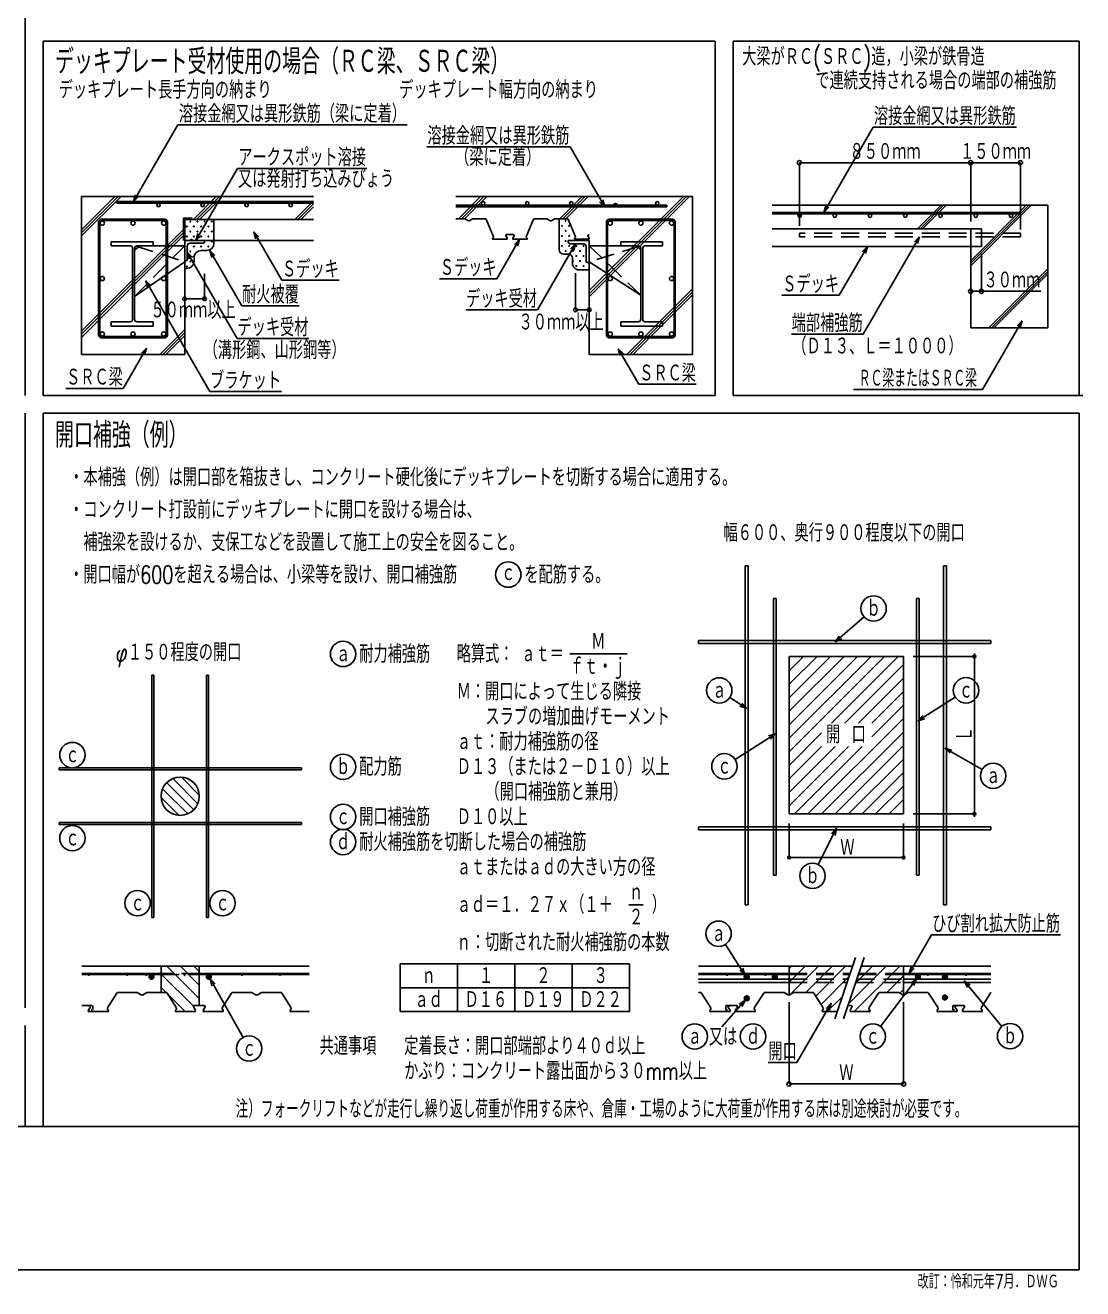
# Model space of a CAD drawing. Extents: x 4 to 588, y 3 to 416.
# Drawn here: x 440.5 to 588, y 3.2 to 179.6 of the extents above; entities that cross this region are included whole.
import ezdxf
from ezdxf.enums import TextEntityAlignment as Align

# ---------------------------------------------------------------- set-up
doc = ezdxf.new("R2010")
doc.units = 0
doc.header["$LTSCALE"] = 0.5
doc.header["$MEASUREMENT"] = 0
doc.linetypes.add('DASHED', pattern=[7.5, 5, -2.5])
doc.layers.add('M2-2-0', color=7, linetype='Continuous')
doc.styles.get("Standard").update_dxf_attribs({"font": 'txt', "width": 0.8, "height": 50, "bigfont": 'EXTFONT'})

msp = doc.modelspace()

# ---------------------------------------------------------------- linework, layer by layer
at = {"layer": 'M2-2-0', "color": 7, "linetype": 'Continuous'}
for p, q in [((440.52, 127.89), (440.52, 387.58)), ((443.02, 177.32), (536.77, 177.32)), ((443.02, 177.32), (443.02, 127.89)), ((536.77, 177.32), (536.77, 127.89)), ((539.27, 177.32), (539.27, 127.89)), ((587.51, 177.32), (539.27, 177.32)), ((587.51, 177.32), (587.51, 127.89)), ((461.78, 165.64), (455.6, 154.94)), ((461.78, 165.64), (493.78, 165.64)), ((558.79, 165.32), (551.93, 153.43)), ((558.79, 165.32), (578.79, 165.32)), ((516.51, 162.58), (496.51, 162.58)), ((516.51, 162.58), (521.34, 154.22)), ((470.14, 159.57), (464.33, 149.51)), ((470.14, 159.57), (488.14, 159.57)), ((548.5, 151.54), (548.5, 160.37)), ((572.41, 160.37), (548.5, 160.37)), ((572.41, 152.14), (572.41, 160.37)), ((572.41, 160.37), (579.33, 160.37)), ((572.41, 152.14), (572.41, 160.37)), ((579.33, 151.04), (579.33, 160.37)), ((448.35, 155.65), (480.73, 155.65)), ((448.35, 133.61), (448.35, 155.65)), ((453.87, 155.65), (448.35, 150.14)), ((453.45, 155.65), (448.35, 150.56)), ((453.02, 155.65), (448.35, 150.98)), ((455.86, 155.9), (455.6, 154.94)), ((455.6, 154.94), (456.31, 155.64)), ((463.97, 152.46), (467.16, 155.65)), ((464.39, 152.46), (467.59, 155.65)), ((464.82, 152.46), (468.01, 155.65)), ((533.58, 155.65), (500.56, 155.65)), ((504.04, 155.65), (500.93, 152.54)), ((504.47, 155.65), (501.35, 152.54)), ((504.89, 155.65), (501.78, 152.54)), ((515.07, 152.54), (518.19, 155.65)), ((515.5, 152.54), (518.61, 155.65)), ((515.92, 152.54), (519.03, 155.65)), ((519.18, 142.51), (532.33, 155.65)), ((532.75, 155.65), (519.18, 142.08)), ((533.18, 155.65), (519.18, 141.66)), ((533.58, 155.65), (533.58, 133.61)), ((453.27, 154.94), (453.27, 154.7)), ((453.27, 154.94), (480.73, 154.94)), ((453.27, 154.7), (480.73, 154.7)), ((478.11, 152.46), (480.73, 155.07)), ((478.54, 152.46), (480.73, 154.65)), ((478.96, 152.46), (480.73, 154.22)), ((530.02, 154.46), (500.56, 154.46)), ((530.02, 154.22), (500.56, 154.22)), ((520.63, 154.93), (521.34, 154.22)), ((521.34, 154.22), (521.08, 155.19)), ((530.02, 154.46), (530.02, 154.22)), ((583.15, 154.42), (544.69, 154.42)), ((552.18, 154.4), (551.93, 153.43)), ((551.93, 153.43), (552.63, 154.14)), ((568.26, 154.42), (564.98, 151.14)), ((568.62, 154.42), (565.33, 151.14)), ((568.98, 154.42), (565.69, 151.14)), ((572.41, 145.98), (580.85, 154.42)), ((580.5, 154.42), (572.41, 146.34)), ((580.14, 154.42), (572.41, 146.69)), ((583.15, 137.33), (583.15, 154.42)), ((450.75, 136.3), (450.75, 152.1)), ((450.9, 136.46), (450.9, 151.94)), ((459.98, 152.47), (451.11, 152.47)), ((459.83, 152.31), (451.27, 152.31)), ((460.19, 136.46), (460.19, 151.94)), ((460.35, 136.3), (460.35, 152.1)), ((462.6, 152.61), (463.78, 152.61)), ((462.6, 149.5), (462.6, 152.61)), ((462.75, 152.46), (462.75, 149.51)), ((462.75, 152.46), (480.73, 152.46)), ((466.84, 149.11), (466.84, 152.46)), ((500.56, 152.54), (501.81, 152.54)), ((501.85, 152.53), (502.36, 152.25)), ((502.45, 152.25), (502.96, 152.53)), ((503, 152.54), (504.72, 152.54)), ((504.81, 152.48), (505.83, 150.02)), ((511.43, 152.48), (510.41, 150.02)), ((511.51, 152.54), (513.24, 152.54)), ((513.28, 152.53), (513.79, 152.25)), ((513.87, 152.25), (514.38, 152.53)), ((514.42, 152.54), (516.15, 152.54)), ((515.01, 152.54), (515.01, 148.24)), ((516.23, 152.48), (517.25, 150.02)), ((521.59, 136.3), (521.59, 152.1)), ((521.74, 136.46), (521.74, 151.94)), ((521.95, 152.47), (530.82, 152.47)), ((522.11, 152.31), (530.67, 152.31)), ((531.03, 136.46), (531.03, 151.94)), ((531.19, 136.3), (531.19, 152.1)), ((579.33, 153.43), (544.69, 153.43)), ((579.33, 153.23), (544.69, 153.23)), ((579.33, 153.43), (579.33, 153.23)), ((462.75, 151.24), (448.35, 136.84)), ((462.75, 150.82), (448.35, 136.42)), ((462.75, 150.39), (448.35, 135.99)), ((464.59, 150.47), (464.33, 149.51)), ((464.33, 149.51), (465.04, 150.21)), ((476.29, 143.96), (472.4, 150.7)), ((473.1, 150), (472.4, 150.7)), ((472.4, 150.7), (472.65, 149.74)), ((505.8, 149.91), (505.71, 149.84)), ((507.54, 150.2), (507.73, 149.81)), ((507.62, 150.33), (508.62, 150.33)), ((508.7, 150.2), (508.51, 149.81)), ((510.43, 149.91), (510.52, 149.84)), ((517.22, 149.91), (517.14, 149.84)), ((518.98, 150.15), (519.17, 149.82)), ((519.06, 150.28), (519.18, 150.28)), ((573.89, 151.14), (544.69, 151.14)), ((557.38, 136.43), (565.24, 150.04)), ((565.24, 150.04), (564.54, 149.34)), ((564.98, 149.08), (565.24, 150.04)), ((572.41, 151.14), (572.41, 137.33)), ((573.89, 148.66), (573.89, 151.14)), ((579.33, 150.54), (579.33, 150.04)), ((458.36, 149.31), (452.51, 149.31)), ((452.51, 149.31), (452.51, 148.77)), ((455.13, 148.77), (452.51, 148.77)), ((455.49, 148.4), (455.49, 138.53)), ((455.75, 148.16), (456.55, 148.77)), ((455.75, 148.4), (455.75, 138.53)), ((458.36, 148.77), (456.12, 148.77)), ((456.12, 148.77), (462.75, 148.77)), ((458.36, 149.31), (458.36, 148.77)), ((462.75, 149.51), (462.75, 133.61)), ((462.75, 149.51), (480.73, 149.51)), ((462.75, 149.51), (462.75, 146.65)), ((463.12, 148.74), (463.12, 146.85)), ((463.49, 149.55), (463.48, 149.53)), ((463.48, 149.53), (463.48, 149.51)), ((463.49, 149.51), (463.6, 149.62)), ((463.51, 149.57), (463.49, 149.55)), ((463.53, 149.59), (463.51, 149.57)), ((465.31, 149.14), (463.52, 149.14)), ((463.55, 149.6), (463.53, 149.59)), ((463.58, 149.62), (463.55, 149.6)), ((463.61, 149.63), (463.58, 149.62)), ((463.59, 149.51), (463.72, 149.63)), ((463.65, 149.63), (463.61, 149.63)), ((463.68, 149.63), (463.65, 149.63)), ((463.72, 149.63), (463.68, 149.63)), ((463.7, 149.51), (463.8, 149.61)), ((463.75, 149.63), (463.72, 149.63)), ((463.79, 149.62), (463.75, 149.63)), ((463.82, 149.6), (463.79, 149.62)), ((463.8, 149.51), (463.86, 149.57)), ((463.84, 149.59), (463.82, 149.6)), ((463.86, 149.57), (463.84, 149.59)), ((463.88, 149.55), (463.86, 149.57)), ((463.89, 149.53), (463.88, 149.55)), ((463.89, 149.51), (463.89, 149.53)), ((465.51, 149.34), (465.51, 149.51)), ((505.77, 149.68), (507.65, 149.68)), ((506.3, 144.18), (509.47, 149.68)), ((508.59, 149.68), (510.46, 149.68)), ((509.47, 149.68), (508.77, 148.97)), ((509.22, 148.71), (509.47, 149.68)), ((511.95, 139.82), (517.29, 149.06)), ((516.26, 149.5), (519.18, 149.5)), ((516.26, 149.5), (516.26, 149.26)), ((518.35, 149.06), (516.46, 149.06)), ((517.29, 149.06), (516.58, 148.35)), ((517.03, 148.1), (517.29, 149.06)), ((517.2, 149.68), (519.09, 149.68)), ((517.91, 149.52), (517.9, 149.5)), ((517.92, 149.54), (517.91, 149.52)), ((517.92, 149.5), (518.03, 149.61)), ((517.93, 149.56), (517.92, 149.54)), ((517.95, 149.58), (517.93, 149.56)), ((517.98, 149.59), (517.95, 149.58)), ((518.01, 149.61), (517.98, 149.59)), ((518.04, 149.62), (518.01, 149.61)), ((518.02, 149.5), (518.14, 149.62)), ((518.07, 149.62), (518.04, 149.62)), ((518.11, 149.62), (518.07, 149.62)), ((518.15, 149.62), (518.11, 149.62)), ((518.12, 149.5), (518.23, 149.6)), ((518.18, 149.62), (518.15, 149.62)), ((518.21, 149.61), (518.18, 149.62)), ((518.24, 149.59), (518.21, 149.61)), ((518.22, 149.5), (518.29, 149.56)), ((518.27, 149.58), (518.24, 149.59)), ((518.29, 149.56), (518.27, 149.58)), ((518.3, 149.54), (518.29, 149.56)), ((518.31, 149.52), (518.3, 149.54)), ((518.31, 149.5), (518.31, 149.52)), ((518.75, 146.62), (518.75, 148.66)), ((519.18, 149.5), (519.18, 133.61)), ((526.02, 148.77), (519.18, 148.77)), ((523.57, 149.31), (529.42, 149.31)), ((523.57, 149.31), (523.57, 148.77)), ((523.57, 148.77), (526.02, 148.77)), ((526.39, 148.16), (525.79, 148.77)), ((526.39, 148.4), (526.39, 138.53)), ((526.64, 148.4), (526.64, 138.53)), ((527.01, 148.77), (529.42, 148.77)), ((529.42, 149.31), (529.42, 148.77)), ((544.69, 148.66), (573.89, 148.66)), ((554.07, 141.87), (557.99, 148.66)), ((557.99, 148.66), (557.28, 147.95)), ((557.73, 147.69), (557.99, 148.66)), ((462.75, 146.55), (455.75, 141.69)), ((462.92, 146.65), (462.75, 146.65)), ((470.07, 135.84), (463.12, 147.87)), ((463.83, 147.16), (463.12, 147.87)), ((463.12, 147.87), (463.38, 146.91)), ((464.06, 146.6), (464.06, 147.11)), ((465.06, 148.11), (465.84, 148.11)), ((470.72, 140.41), (466.28, 148.11)), ((466.98, 147.4), (466.28, 148.11)), ((466.28, 148.11), (466.54, 147.14)), ((515.64, 147.59), (516.33, 147.59)), ((516.83, 147.09), (516.83, 146.46)), ((519.17, 146.42), (518.95, 146.42)), ((519.18, 146.55), (526.39, 141.86)), ((573.89, 147.66), (573.89, 142.43)), ((462.75, 145.6), (463.06, 145.6)), ((465.51, 144.88), (465.51, 141.38)), ((517.25, 144.93), (517.25, 139.83)), ((519.14, 145.43), (517.53, 145.43)), ((583.15, 145.55), (574.93, 137.33)), ((583.15, 145.19), (575.28, 137.33)), ((583.15, 144.84), (575.64, 137.33)), ((466.25, 128.41), (457.32, 143.88)), ((458.03, 143.18), (457.32, 143.88)), ((457.32, 143.88), (457.58, 142.92)), ((476.29, 143.96), (484.29, 143.96)), ((506.3, 144.18), (498.3, 144.18)), ((465.51, 141.38), (462.75, 141.38)), ((533.58, 142.76), (524.43, 133.61)), ((533.58, 142.34), (524.86, 133.61)), ((533.58, 141.91), (525.28, 133.61)), ((554.07, 141.87), (546.07, 141.87)), ((572.41, 142.43), (582.19, 142.43)), ((470.72, 140.41), (478.72, 140.41)), ((511.95, 139.82), (501.95, 139.82)), ((517.25, 139.83), (519.18, 139.83)), ((452.51, 138.16), (452.51, 137.57)), ((455.13, 138.16), (452.51, 138.16)), ((452.51, 137.57), (458.36, 137.57)), ((456.12, 138.16), (458.36, 138.16)), ((458.36, 138.16), (458.36, 137.57)), ((523.57, 138.16), (523.57, 137.57)), ((526.02, 138.16), (523.57, 138.16)), ((529.42, 137.57), (523.57, 137.57)), ((527.01, 138.16), (529.42, 138.16)), ((529.42, 138.16), (529.42, 137.57)), ((574.03, 128.72), (579.57, 138.31)), ((579.57, 138.31), (578.86, 137.6)), ((579.31, 137.34), (579.57, 138.31)), ((451.11, 135.94), (459.98, 135.94)), ((451.27, 136.09), (459.83, 136.09)), ((462.75, 137.1), (459.27, 133.61)), ((462.75, 136.67), (459.69, 133.61)), ((462.75, 136.25), (460.12, 133.61)), ((470.07, 135.84), (480.07, 135.84)), ((530.82, 135.94), (521.95, 135.94)), ((530.67, 136.09), (522.11, 136.09)), ((557.38, 136.43), (547.38, 136.43)), ((583.15, 137.33), (572.41, 137.33)), ((454.17, 128.87), (457.41, 134.5)), ((457.41, 134.5), (456.71, 133.79)), ((457.16, 133.53), (457.41, 134.5)), ((526.11, 129.44), (523.24, 134.4)), ((523.95, 133.7), (523.24, 134.4)), ((523.24, 134.4), (523.5, 133.44)), ((448.35, 133.61), (462.75, 133.61)), ((533.58, 133.61), (519.18, 133.61)), ((454.17, 128.87), (446.17, 128.87)), ((526.11, 129.44), (534.11, 129.44)), ((443.02, 127.89), (536.77, 127.89)), ((466.25, 128.41), (476.25, 128.41)), ((539.27, 127.89), (588.02, 127.89)), ((574.03, 128.72), (556.03, 128.72)), ((440.52, 125.39), (440.52, 42.42)), ((443.02, 125.39), (443.02, 25.82)), ((443.02, 125.39), (587.51, 125.39)), ((587.51, 125.39), (587.51, 5.82)), ((540.95, 104.12), (540.95, 56.79)), ((541.35, 104.12), (540.95, 104.12)), ((541.35, 104.12), (541.35, 56.79)), ((568.61, 56.79), (568.61, 104.12)), ((569.01, 104.12), (568.61, 104.12)), ((569.01, 56.79), (569.01, 104.12)), ((544.88, 99.52), (544.88, 60.94)), ((545.28, 99.52), (544.88, 99.52)), ((545.28, 99.52), (545.28, 60.94)), ((564.83, 99.52), (564.83, 60.94)), ((565.23, 99.52), (564.83, 99.52)), ((565.23, 99.52), (565.23, 60.94)), ((557.52, 96.98), (553.5, 93.47)), ((534.43, 93.66), (575.23, 93.66)), ((534.43, 93.26), (534.43, 93.66)), ((554.06, 94.3), (553.5, 93.47)), ((553.5, 93.47), (554.4, 93.91)), ((575.23, 93.66), (575.23, 93.26)), ((516.46, 91.8), (524.46, 91.8)), ((534.43, 93.26), (575.23, 93.26)), ((572.91, 91.46), (572.91, 91.86)), ((547.07, 91.46), (563.03, 91.46)), ((547.07, 91.46), (547.07, 69.46)), ((560.39, 91.46), (547.07, 78.13)), ((558.51, 91.46), (547.07, 80.02)), ((556.62, 91.46), (547.07, 81.9)), ((554.73, 91.46), (547.07, 83.79)), ((552.85, 91.46), (547.07, 85.67)), ((550.96, 91.46), (547.07, 87.56)), ((549.08, 91.46), (547.07, 89.44)), ((547.19, 91.46), (547.07, 91.33)), ((562.28, 91.46), (552.96, 82.14)), ((563.03, 90.32), (554.85, 82.14)), ((563.03, 91.46), (563.03, 69.46)), ((564.36, 91.46), (573.11, 91.46)), ((572.91, 69.46), (572.91, 91.46)), ((458.16, 88.84), (458.16, 55.03)), ((458.46, 88.84), (458.16, 88.84)), ((458.46, 88.84), (458.46, 55.03)), ((465.79, 55.03), (465.79, 88.84)), ((465.79, 88.84), (466.09, 88.84)), ((466.09, 55.03), (466.09, 88.84)), ((563.03, 88.44), (556.73, 82.14)), ((563.03, 86.55), (558.62, 82.14)), ((538.81, 85.74), (541.16, 84.19)), ((541.16, 84.19), (540.49, 84.94)), ((563.03, 84.67), (558.62, 80.25)), ((570.25, 85.77), (565.04, 82.45)), ((540.21, 84.51), (541.16, 84.19)), ((565.71, 83.19), (565.04, 82.45)), ((563.03, 82.78), (549.7, 69.46)), ((565.04, 82.45), (565.99, 82.75)), ((539.53, 77.07), (545.15, 80.66)), ((545.15, 80.66), (544.2, 80.35)), ((544.48, 79.92), (545.15, 80.66)), ((551.6, 80.78), (547.07, 76.25)), ((563.03, 80.89), (551.59, 69.46)), ((555.37, 78.9), (547.07, 70.59)), ((553.49, 78.9), (547.07, 72.47)), ((551.6, 78.9), (547.07, 74.36)), ((557.26, 78.9), (547.82, 69.46)), ((563.03, 79.01), (553.48, 69.46)), ((574, 75.67), (568.81, 78.63)), ((569.77, 78.38), (568.81, 78.63)), ((568.81, 78.63), (569.52, 77.93)), ((479.03, 75.9), (445.22, 75.9)), ((445.22, 75.6), (445.22, 75.9)), ((479.03, 75.6), (479.03, 75.9)), ((563.03, 77.12), (555.36, 69.46)), ((479.03, 75.6), (445.22, 75.6)), ((461.08, 74.39), (464.58, 70.9)), ((462.29, 74.6), (464.79, 72.1)), ((563.03, 75.24), (557.25, 69.46)), ((459.67, 72.98), (463.17, 69.48)), ((460.24, 73.82), (464.01, 70.05)), ((563.03, 73.35), (559.13, 69.46)), ((459.46, 71.77), (461.96, 69.27)), ((563.03, 71.47), (561.02, 69.46)), ((547.07, 69.46), (563.03, 69.46)), ((563.03, 69.58), (562.9, 69.46)), ((564.36, 69.46), (573.11, 69.46)), ((572.91, 69.46), (572.91, 69.06)), ((445.22, 68.27), (479.03, 68.27)), ((445.22, 67.97), (445.22, 68.27)), ((445.22, 67.97), (479.03, 67.97)), ((479.03, 67.97), (479.03, 68.27)), ((534.43, 67.66), (575.23, 67.66)), ((534.43, 67.26), (534.43, 67.66)), ((534.43, 67.26), (575.23, 67.26)), ((547.07, 68.12), (547.07, 63.19)), ((551.13, 62.4), (553.69, 67.46)), ((553.69, 67.46), (553.02, 66.71)), ((553.49, 66.48), (553.69, 67.46)), ((563.03, 68.12), (563.03, 63.19)), ((575.23, 67.66), (575.23, 67.26)), ((547.07, 63.39), (563.03, 63.39)), ((547.07, 63.39), (547.47, 63.39)), ((563.03, 63.39), (562.63, 63.39)), ((544.88, 60.94), (545.28, 60.94)), ((564.83, 60.94), (565.23, 60.94)), ((524.73, 56.8), (526.73, 56.8)), ((541.35, 56.79), (540.95, 56.79)), ((569.01, 56.79), (568.61, 56.79)), ((458.46, 55.03), (458.16, 55.03)), ((466.09, 55.03), (465.79, 55.03)), ((538.18, 51.26), (540.91, 46.96)), ((566.94, 52.59), (563.83, 47.2)), ((566.94, 52.59), (584.94, 52.59)), ((556.33, 49.45), (553.45, 40.87)), ((557.52, 49.45), (554.65, 40.87)), ((480.13, 48.2), (448.4, 48.2)), ((459.46, 48.2), (459.46, 44.53)), ((460.28, 48.2), (464.79, 43.69)), ((462.16, 48.2), (464.79, 45.57)), ((464.05, 48.2), (464.79, 47.46)), ((464.79, 48.2), (464.79, 42.72)), ((492.8, 48.54), (524.8, 48.54)), ((492.8, 41.88), (492.8, 48.54)), ((500.8, 48.54), (500.8, 41.88)), ((508.8, 48.54), (508.8, 41.88)), ((516.8, 48.54), (516.8, 41.88)), ((524.8, 48.54), (524.8, 41.88)), ((534.43, 48.2), (555.91, 48.2)), ((540.17, 47.64), (540.91, 46.96)), ((540.91, 46.96), (540.61, 47.92)), ((547.07, 48.2), (547.07, 44.18)), ((549.29, 48.2), (547.07, 45.98)), ((547.4, 48.2), (547.07, 47.87)), ((551.17, 48.2), (547.26, 44.29)), ((553.06, 48.2), (549.39, 44.53)), ((554.94, 48.2), (550.79, 44.05)), ((560.6, 48.2), (555.34, 42.94)), ((562.49, 48.2), (556.15, 41.87)), ((558.71, 48.2), (556.29, 45.78)), ((557.11, 48.2), (575.23, 48.2)), ((563.03, 48.2), (563.03, 44.18)), ((564.08, 48.17), (563.83, 47.2)), ((563.83, 47.2), (564.53, 47.91)), ((459.46, 47.2), (448.4, 47.2)), ((448.4, 47.07), (459.46, 47.07)), ((457.79, 46.78), (458.17, 46.4)), ((457.79, 46.69), (458.08, 46.4)), ((457.81, 46.85), (458.25, 46.42)), ((457.85, 46.92), (458.31, 46.45)), ((457.89, 46.97), (458.36, 46.5)), ((457.94, 47.01), (458.4, 46.55)), ((458, 47.04), (458.44, 46.61)), ((458.08, 47.06), (458.45, 46.69)), ((458.17, 47.06), (458.45, 46.78)), ((459.52, 47.07), (463.97, 42.62)), ((480.13, 47.2), (464.79, 47.2)), ((464.79, 47.07), (480.13, 47.07)), ((465.79, 46.78), (466.17, 46.4)), ((465.79, 46.69), (466.08, 46.4)), ((465.81, 46.85), (466.25, 46.42)), ((465.85, 46.92), (466.31, 46.45)), ((465.89, 46.97), (466.36, 46.5)), ((465.94, 47.01), (466.4, 46.55)), ((466, 47.04), (466.44, 46.61)), ((466.08, 47.06), (466.45, 46.69)), ((466.17, 47.06), (466.45, 46.78)), ((470.89, 38.26), (466.31, 46.45)), ((466.55, 45.49), (466.31, 46.45)), ((466.31, 46.45), (467.01, 45.74)), ((534.43, 47.2), (547.07, 47.2)), ((534.43, 47.07), (547.07, 47.07)), ((534.43, 46.4), (547.07, 46.4)), ((534.43, 45.93), (547.07, 45.93)), ((541.2, 47.06), (540.82, 46.69)), ((541.1, 47.06), (540.82, 46.78)), ((541.27, 47.04), (540.84, 46.61)), ((541.33, 47.01), (540.87, 46.55)), ((541.39, 46.97), (540.91, 46.5)), ((541.43, 46.92), (540.97, 46.45)), ((541.46, 46.85), (541.03, 46.42)), ((541.48, 46.78), (541.1, 46.4)), ((541.48, 46.69), (541.2, 46.4)), ((545.11, 47.06), (544.74, 46.69)), ((545.02, 47.06), (544.74, 46.78)), ((545.19, 47.04), (544.76, 46.61)), ((545.25, 47.01), (544.79, 46.55)), ((545.3, 46.97), (544.83, 46.5)), ((545.34, 46.92), (544.88, 46.45)), ((545.38, 46.85), (544.94, 46.42)), ((545.4, 46.78), (545.02, 46.4)), ((545.4, 46.69), (545.11, 46.4)), ((555.45, 46.82), (551.52, 42.89)), ((559.81, 39.8), (564.85, 46.45)), ((563.03, 46.86), (560.7, 44.53)), ((563.03, 47.2), (575.23, 47.2)), ((563.03, 47.07), (575.23, 47.07)), ((563.03, 46.4), (575.23, 46.4)), ((563.03, 45.93), (575.23, 45.93)), ((564.85, 46.45), (564.06, 45.84)), ((564.47, 45.53), (564.85, 46.45)), ((565.08, 47.06), (564.7, 46.69)), ((564.98, 47.06), (564.7, 46.78)), ((565.15, 47.04), (564.72, 46.61)), ((565.21, 47.01), (564.75, 46.55)), ((565.26, 46.97), (564.79, 46.5)), ((565.31, 46.92), (564.85, 46.45)), ((565.34, 46.85), (564.91, 46.42)), ((565.36, 46.78), (564.98, 46.4)), ((565.36, 46.69), (565.08, 46.4)), ((568.85, 47.06), (568.48, 46.69)), ((568.76, 47.06), (568.48, 46.78)), ((568.93, 47.04), (568.5, 46.61)), ((568.99, 47.01), (568.53, 46.55)), ((569.04, 46.97), (568.57, 46.5)), ((569.08, 46.92), (568.62, 46.45)), ((569.12, 46.85), (568.69, 46.42)), ((569.14, 46.78), (568.76, 46.4)), ((569.14, 46.69), (568.85, 46.4)), ((576.76, 39.81), (571.51, 46.15)), ((572.33, 45.57), (571.51, 46.15)), ((571.51, 46.15), (571.93, 45.24)), ((453.29, 44.47), (451.97, 42.38)), ((456.07, 44.53), (453.4, 44.53)), ((456.73, 44.19), (456.13, 44.52)), ((456.85, 44.19), (457.46, 44.52)), ((457.52, 44.53), (460.19, 44.53)), ((459.46, 45.25), (460.17, 44.53)), ((461.61, 42.38), (460.3, 44.47)), ((460.4, 44.3), (462.84, 41.87)), ((467.97, 42.38), (469.29, 44.47)), ((469.4, 44.53), (472.07, 44.53)), ((472.13, 44.52), (472.73, 44.19)), ((472.85, 44.19), (473.46, 44.52)), ((473.52, 44.53), (476.19, 44.53)), ((476.3, 44.47), (477.61, 42.38)), ((492.8, 45.21), (524.8, 45.21)), ((534.43, 44.53), (534.75, 44.53)), ((534.86, 44.47), (536.17, 42.38)), ((543.52, 44.47), (542.2, 42.38)), ((546.3, 44.53), (543.63, 44.53)), ((546.96, 44.19), (546.36, 44.52)), ((547.69, 44.52), (547.08, 44.19)), ((550.42, 44.53), (547.75, 44.53)), ((551.84, 42.38), (550.53, 44.47)), ((558.2, 42.38), (559.52, 44.47)), ((562.3, 44.53), (559.63, 44.53)), ((562.96, 44.19), (562.36, 44.52)), ((563.03, 44.97), (562.5, 44.44)), ((563.08, 44.19), (563.69, 44.52)), ((563.75, 44.53), (566.42, 44.53)), ((566.53, 44.47), (567.84, 42.38)), ((568.85, 44.17), (568.48, 43.8)), ((568.76, 44.17), (568.48, 43.89)), ((568.93, 44.15), (568.5, 43.72)), ((568.99, 44.12), (568.53, 43.66)), ((575.18, 44.47), (573.87, 42.38)), ((449.8, 42.72), (448.4, 42.72)), ((449.47, 42.66), (449.3, 42.66)), ((449.32, 42.06), (449.57, 42.46)), ((449.93, 42.25), (449.93, 42.59)), ((464.24, 42.06), (463.98, 42.53)), ((465.49, 42.72), (464.09, 42.72)), ((465.6, 42.53), (465.34, 42.06)), ((537.68, 39.74), (540.94, 43.47)), ((538.22, 42.25), (538.22, 42.59)), ((538.35, 42.72), (539.74, 42.72)), ((538.83, 42.06), (538.57, 42.46)), ((538.68, 42.66), (538.85, 42.66)), ((539.85, 42.53), (539.57, 42.06)), ((540.94, 43.47), (540.11, 42.91)), ((540.5, 42.57), (540.94, 43.47)), ((541.2, 44.06), (540.82, 43.68)), ((541.1, 44.06), (540.82, 43.78)), ((541.27, 44.04), (540.84, 43.61)), ((541.33, 44.01), (540.87, 43.55)), ((541.39, 43.96), (540.91, 43.49)), ((541.43, 43.91), (540.97, 43.45)), ((541.46, 43.85), (541.03, 43.42)), ((541.48, 43.78), (541.1, 43.4)), ((541.48, 43.68), (541.2, 43.4)), ((547.07, 43.18), (547.07, 31.78)), ((548.16, 34.76), (552.94, 43.03)), ((552.94, 43.03), (552.23, 42.32)), ((554.5, 43.98), (552.38, 41.87)), ((552.68, 42.06), (552.94, 43.03)), ((555.27, 42.72), (555.72, 42.72)), ((555.57, 42.06), (555.83, 42.53)), ((563.03, 43.18), (563.03, 31.78)), ((569.04, 44.08), (568.57, 43.61)), ((569.08, 44.03), (568.62, 43.56)), ((569.12, 43.96), (568.69, 43.53)), ((569.14, 43.89), (568.76, 43.51)), ((569.14, 43.8), (568.85, 43.51)), ((569.89, 42.25), (569.89, 42.59)), ((570.01, 42.72), (571.41, 42.72)), ((570.49, 42.06), (570.24, 42.46)), ((570.35, 42.66), (570.51, 42.66)), ((571.52, 42.53), (571.24, 42.06)), ((452, 41.87), (449.43, 41.87)), ((449.69, 42.12), (449.8, 42.12)), ((451.98, 42.24), (452.1, 42.07)), ((461.6, 42.24), (461.48, 42.07)), ((464.13, 41.87), (461.59, 41.87)), ((465.35, 42.07), (465.55, 41.87)), ((468, 41.87), (465.45, 41.87)), ((467.98, 42.24), (468.1, 42.07)), ((477.6, 42.24), (477.48, 42.07)), ((480.13, 41.87), (477.59, 41.87)), ((524.8, 41.88), (492.8, 41.88)), ((536.17, 42.24), (536.05, 42.07)), ((536.15, 41.87), (538.72, 41.87)), ((538.45, 42.12), (538.35, 42.12)), ((539.68, 41.87), (542.23, 41.87)), ((542.21, 42.24), (542.33, 42.07)), ((551.84, 42.24), (551.71, 42.07)), ((551.82, 41.87), (553.79, 41.87)), ((555.68, 41.87), (558.23, 41.87)), ((558.29, 42.12), (558.04, 41.87)), ((558.21, 42.24), (558.33, 42.07)), ((567.84, 42.24), (567.71, 42.07)), ((567.82, 41.87), (570.38, 41.87)), ((570.12, 42.12), (570.01, 42.12)), ((571.35, 41.87), (573.89, 41.87)), ((573.88, 42.24), (574, 42.07)), ((440.52, 39.92), (440.52, 25.82)), ((548.16, 34.76), (544.16, 34.76)), ((547.07, 31.78), (563.03, 31.78)), ((3.51, 25.82), (587.51, 25.82)), ((587.51, 5.82), (3.51, 5.82))]:
    msp.add_line(p, q, dxfattribs=at)
at = {"layer": 'M2-2-0', "color": 7, "linetype": 'DASHED'}
for p, q in [((548.5, 150.54), (548.5, 150.04)), ((579.33, 150.54), (548.5, 150.54)), ((579.33, 150.04), (548.5, 150.04)), ((462.75, 148.77), (455.75, 141.69)), ((455.92, 148.71), (462.75, 146.55)), ((526.39, 141.86), (519.18, 148.77)), ((526.21, 148.71), (519.18, 146.55)), ((464.79, 47.2), (459.46, 47.2)), ((459.46, 47.07), (464.79, 47.07)), ((547.07, 47.2), (555.58, 47.2)), ((547.07, 47.07), (555.53, 47.07)), ((547.07, 46.4), (555.31, 46.4)), ((547.07, 45.93), (555.15, 45.93)), ((556.35, 45.93), (563.03, 45.93)), ((556.5, 46.4), (563.03, 46.4)), ((556.73, 47.07), (563.03, 47.07)), ((556.77, 47.2), (563.03, 47.2))]:
    msp.add_line(p, q, dxfattribs=at)
at = {"layer": 'M2-2-0', "color": 7, "linetype": 'Continuous'}
for centre, radius in [((548.5, 160.37), 0.3), ((572.41, 160.37), 0.3), ((572.41, 160.37), 0.3), ((579.33, 160.37), 0.3), ((459.11, 154.46), 0.237), ((465.25, 154.46), 0.237), ((471.4, 154.46), 0.237), ((477.54, 154.46), 0.237), ((504.39, 154.7), 0.237), ((510.54, 154.7), 0.237), ((516.68, 154.7), 0.237), ((522.83, 154.46), 0.237), ((528.68, 154.7), 0.237), ((451.27, 151.94), 0.294), ((455.55, 151.94), 0.294), ((459.83, 151.94), 0.294), ((463.54, 152.17), 0.05), ((464.54, 152.17), 0.05), ((465.54, 152.17), 0.05), ((466.54, 152.17), 0.05), ((515.89, 152.25), 0.05), ((522.11, 151.94), 0.294), ((526.39, 151.94), 0.294), ((530.67, 151.94), 0.294), ((548.53, 152.98), 0.247), ((553.44, 152.98), 0.247), ((558.36, 152.98), 0.247), ((563.27, 152.98), 0.247), ((568.19, 152.98), 0.247), ((573.11, 152.98), 0.247), ((578.02, 152.98), 0.247), ((463.04, 151.47), 0.05), ((463.04, 150.07), 0.05), ((463.54, 150.77), 0.05), ((464.04, 151.47), 0.05), ((464.04, 150.07), 0.05), ((464.54, 150.77), 0.05), ((465.04, 151.47), 0.05), ((465.04, 150.07), 0.05), ((465.54, 150.77), 0.05), ((466.04, 151.47), 0.05), ((466.04, 150.07), 0.05), ((466.54, 150.77), 0.05), ((515.39, 151.55), 0.05), ((515.39, 150.15), 0.05), ((515.89, 150.85), 0.05), ((516.39, 151.55), 0.05), ((516.39, 150.15), 0.05), ((464.04, 148.67), 0.05), ((465.04, 148.67), 0.05), ((466.04, 148.67), 0.05), ((466.54, 149.37), 0.05), ((515.39, 148.75), 0.05), ((515.89, 149.45), 0.05), ((516.39, 148.75), 0.05), ((517.39, 148.75), 0.05), ((518.39, 148.75), 0.05), ((463.54, 147.97), 0.05), ((463.54, 146.57), 0.05), ((464.04, 147.27), 0.05), ((515.89, 148.05), 0.05), ((516.89, 148.05), 0.05), ((516.89, 146.65), 0.05), ((517.39, 147.35), 0.05), ((517.89, 148.05), 0.05), ((517.89, 146.65), 0.05), ((518.39, 147.35), 0.05), ((463.04, 145.87), 0.05), ((517.39, 145.95), 0.05), ((518.39, 145.95), 0.05), ((451.27, 144.2), 0.294), ((459.83, 144.2), 0.294), ((522.11, 144.2), 0.294), ((530.67, 144.2), 0.294), ((462.75, 141.38), 0.262), ((465.51, 141.38), 0.262), ((572.41, 142.43), 0.3), ((573.89, 142.43), 0.3), ((517.25, 139.83), 0.262), ((519.18, 139.83), 0.262), ((451.27, 136.46), 0.294), ((455.55, 136.46), 0.294), ((459.83, 136.46), 0.294), ((522.11, 136.46), 0.294), ((526.39, 136.46), 0.294), ((530.67, 136.46), 0.294), ((507.89, 102.87), 1.77), ((558.85, 98.15), 1.77), ((484.85, 91.8), 1.77), ((572.91, 91.46), 0.2), ((537.33, 86.71), 1.77), ((571.74, 86.72), 1.77), ((447.09, 77.69), 1.77), ((484.85, 76.05), 1.77), ((538.04, 76.11), 1.77), ((575.53, 74.79), 1.77), ((462.12, 71.94), 2.67), ((484.85, 69.05), 1.77), ((572.91, 69.46), 0.2), ((447.09, 66.09), 1.77), ((484.85, 65.55), 1.77), ((547.07, 63.39), 0.2), ((563.03, 63.39), 0.2), ((550.33, 60.82), 1.77), ((456.18, 57.01), 1.77), ((468.03, 57.01), 1.77), ((537.23, 52.75), 1.77), ((449.4, 47), 0.0667), ((454.73, 47), 0.0667), ((457.4, 47), 0.0667), ((458.12, 46.73), 0.333), ((466.12, 46.73), 0.333), ((470.73, 47), 0.0667), ((476.06, 47), 0.0667), ((538.42, 47), 0.0667), ((541.15, 46.73), 0.333), ((543.75, 47), 0.0667), ((545.07, 46.73), 0.333), ((565.03, 46.73), 0.333), ((566.42, 47), 0.0667), ((568.81, 46.73), 0.333), ((571.75, 47), 0.0667), ((568.81, 43.84), 0.333), ((541.15, 43.73), 0.333), ((533.9, 38.41), 1.77), ((542.03, 38.41), 1.77), ((558.74, 38.4), 1.77), ((577.89, 38.45), 1.77), ((471.75, 36.72), 1.77), ((547.07, 31.78), 0.3), ((563.03, 31.78), 0.3)]:
    msp.add_circle(centre, radius, dxfattribs=at)
at = {"layer": 'M2-2-0', "color": 7, "linetype": 'DASHED'}
msp.add_circle((462.73, 47), 0.0667, dxfattribs=at)
at = {"layer": 'M2-2-0', "color": 7, "linetype": 'Continuous'}
for centre, radius, start, end in [((451.11, 152.1), 0.367, 90, 179.9998), ((451.27, 151.94), 0.367, 90, 179.9998), ((459.83, 151.94), 0.367, 0, 89.9996), ((459.98, 152.1), 0.367, 0, 89.9996), ((501.81, 152.44), 0.0914, 61.9275, 90), ((502.41, 152.34), 0.0914, 241.9275, 298.0725), ((503, 152.44), 0.0914, 90, 118.0725), ((504.72, 152.44), 0.0914, 22.4596, 90), ((511.51, 152.44), 0.0914, 90, 157.5404), ((513.24, 152.44), 0.0914, 61.9275, 90), ((513.83, 152.34), 0.0914, 241.9275, 298.0725), ((514.42, 152.44), 0.0914, 90, 118.0725), ((516.15, 152.44), 0.0914, 22.4596, 90), ((521.95, 152.1), 0.367, 90.0004, 180), ((522.11, 151.94), 0.367, 90.0004, 180), ((530.67, 151.94), 0.367, 0.0002, 90), ((530.82, 152.1), 0.367, 0.0002, 90), ((505.74, 149.98), 0.0914, 310.0782, 22.4596), ((507.62, 150.24), 0.0914, 90, 206.4125), ((508.62, 150.24), 0.0914, 0, 90), ((508.62, 150.24), 0.0914, 333.5875, 360), ((510.49, 149.98), 0.0914, 157.5404, 229.9218), ((517.17, 149.98), 0.0914, 310.0782, 22.4596), ((519.06, 150.19), 0.0914, 90, 209.4572), ((455.13, 148.4), 0.367, 0, 89.9996), ((456.12, 148.4), 0.367, 90, 179.9998), ((463.52, 148.74), 0.4, 90, 180), ((465.31, 149.34), 0.2, 270, 360), ((465.84, 149.11), 1, 270, 360), ((505.77, 149.77), 0.0914, 130.0782, 180), ((505.77, 149.77), 0.0914, 180, 270), ((507.65, 149.77), 0.0914, 270, 360), ((507.65, 149.77), 0.0914, 0, 26.4125), ((508.59, 149.77), 0.0914, 153.5875, 270), ((510.46, 149.77), 0.0914, 270, 360), ((510.46, 149.77), 0.0914, 0, 49.9218), ((515.64, 148.24), 0.64, 179.9998, 269.7749), ((516.46, 149.26), 0.2, 180, 270), ((517.2, 149.77), 0.0914, 130.0782, 180), ((517.2, 149.77), 0.0914, 180, 270), ((518.35, 148.66), 0.4, 0, 90), ((519.09, 149.77), 0.0914, 270, 29.4572), ((526.02, 148.4), 0.367, 0.0002, 90), ((527.01, 148.4), 0.367, 90.0004, 180), ((462.92, 146.85), 0.2, 270, 360), ((463.06, 146.6), 1, 270, 360), ((465.06, 147.11), 1, 90, 180), ((516.33, 147.09), 0.5, 0, 90), ((517.8, 146.37), 0.973, 174.8534, 253.7926), ((518.95, 146.62), 0.2, 180, 270), ((455.13, 138.53), 0.367, 269.9995, 359.9997), ((456.12, 138.53), 0.367, 179.9998, 269.9995), ((526.02, 138.53), 0.367, 270.0005, 0.0001), ((527.01, 138.53), 0.367, 180.0003, 270.0005), ((451.11, 136.3), 0.367, 179.9998, 269.9995), ((451.27, 136.46), 0.367, 179.9998, 269.9995), ((459.83, 136.46), 0.367, 269.9995, 359.9997), ((459.98, 136.3), 0.367, 269.9995, 359.9997), ((521.95, 136.3), 0.367, 180.0003, 270.0005), ((522.11, 136.46), 0.367, 180.0003, 270.0005), ((530.67, 136.46), 0.367, 270.0005, 0.0001), ((530.82, 136.3), 0.367, 270.0005, 0.0001), ((453.4, 44.41), 0.128, 90, 147.8618), ((456.07, 44.41), 0.128, 61.6992, 90), ((456.79, 44.31), 0.128, 241.6992, 298.3008), ((457.52, 44.41), 0.128, 90, 118.3008), ((460.19, 44.41), 0.128, 32.1382, 90), ((469.4, 44.41), 0.128, 90, 147.8618), ((472.07, 44.41), 0.128, 61.6992, 90), ((472.79, 44.31), 0.128, 241.6992, 298.3008), ((473.52, 44.41), 0.128, 90, 118.3008), ((476.19, 44.41), 0.128, 32.1382, 90), ((534.75, 44.41), 0.128, 32.1382, 90), ((543.63, 44.41), 0.128, 90, 147.8618), ((546.3, 44.41), 0.128, 61.6992, 90), ((547.02, 44.31), 0.128, 241.6992, 298.3008), ((547.75, 44.41), 0.128, 90, 118.3008), ((550.42, 44.41), 0.128, 32.1382, 90), ((559.63, 44.41), 0.128, 90, 147.8618), ((562.3, 44.41), 0.128, 61.6992, 90), ((563.02, 44.31), 0.128, 241.6992, 298.3008), ((563.75, 44.41), 0.128, 90, 118.3008), ((566.42, 44.41), 0.128, 32.1382, 90), ((575.29, 44.41), 0.128, 121.1159, 147.8618), ((449.47, 42.53), 0.128, 327.3869, 90), ((449.8, 42.59), 0.128, 0, 90), ((452.08, 42.31), 0.128, 147.8618, 215.6916), ((461.5, 42.31), 0.128, 324.3084, 32.1382), ((464.09, 42.59), 0.128, 90, 180), ((464.09, 42.59), 0.128, 180, 208.9004), ((465.49, 42.59), 0.128, 331.0996, 90), ((468.08, 42.31), 0.128, 147.8618, 215.6916), ((477.5, 42.31), 0.128, 324.3084, 32.1382), ((536.06, 42.31), 0.128, 324.3084, 32.1382), ((538.35, 42.59), 0.128, 90, 180), ((538.68, 42.53), 0.128, 90, 212.6131), ((539.74, 42.59), 0.128, 0, 90), ((539.74, 42.59), 0.128, 328.6621, 360), ((539.74, 42.59), 0.128, 328.6621, 360), ((542.31, 42.31), 0.128, 147.8618, 215.6916), ((551.73, 42.31), 0.128, 324.3084, 32.1382), ((555.72, 42.59), 0.128, 0, 90), ((555.72, 42.59), 0.128, 331.0996, 360), ((558.31, 42.31), 0.128, 147.8618, 215.6916), ((567.73, 42.31), 0.128, 324.3084, 32.1382), ((570.01, 42.59), 0.128, 90, 180), ((570.35, 42.53), 0.128, 90, 212.6131), ((571.41, 42.59), 0.128, 0, 90), ((571.41, 42.59), 0.128, 328.6621, 360), ((573.98, 42.31), 0.128, 147.8618, 215.6916), ((449.43, 41.99), 0.128, 147.3869, 180), ((449.43, 41.99), 0.128, 180, 270), ((449.8, 42.25), 0.128, 270, 360), ((452, 41.99), 0.128, 270, 360), ((452, 41.99), 0.128, 0, 35.6916), ((461.59, 41.99), 0.128, 144.3084, 180), ((461.59, 41.99), 0.128, 180, 270), ((464.13, 41.99), 0.128, 270, 28.9004), ((465.45, 41.99), 0.128, 151.0996, 180), ((465.45, 41.99), 0.128, 180, 270), ((468, 41.99), 0.128, 270, 360), ((468, 41.99), 0.128, 0, 35.6916), ((477.59, 41.99), 0.128, 144.3084, 180), ((477.59, 41.99), 0.128, 180, 270), ((536.15, 41.99), 0.128, 144.3084, 180), ((536.15, 41.99), 0.128, 180, 270), ((538.35, 42.25), 0.128, 180, 270), ((538.72, 41.99), 0.128, 270, 360), ((538.72, 41.99), 0.128, 0, 32.6131), ((539.68, 41.99), 0.128, 148.6621, 270), ((542.23, 41.99), 0.128, 270, 360), ((542.23, 41.99), 0.128, 0, 35.6916), ((551.82, 41.99), 0.128, 144.3084, 180), ((551.82, 41.99), 0.128, 180, 270), ((555.68, 41.99), 0.128, 151.0996, 270), ((558.23, 41.99), 0.128, 270, 360), ((558.23, 41.99), 0.128, 0, 35.6916), ((567.82, 41.99), 0.128, 144.3084, 180), ((567.82, 41.99), 0.128, 180, 270), ((570.01, 42.25), 0.128, 180, 270), ((570.38, 41.99), 0.128, 270, 360), ((570.38, 41.99), 0.128, 0, 32.6131), ((571.35, 41.99), 0.128, 148.6621, 270), ((573.89, 41.99), 0.128, 270, 360), ((573.89, 41.99), 0.128, 0, 35.6916)]:
    msp.add_arc(centre, radius, start, end, dxfattribs=at)

# ---------------------------------------------------------------- texts
for s, height, width, p in [('デッキプレート受材使用の場合（ＲＣ梁、ＳＲＣ梁）', 3.5, 0.685714, (444.67, 172.72)), ('大梁がＲＣ(ＳＲＣ)造，小梁が鉄骨造', 2.5, 0.72, (540.52, 173.92)), ('で連続支持される場合の端部の補強筋', 2.5, 0.72, (550.72, 170.59)), ('開口補強（例）', 3.5, 0.685714, (444.67, 120.58)), ('開 口', 2.5, 0.72, (552.21, 79.31)), ('Ｗ', 2.5, 0.72, (554.21, 63.52)), ('ｎ', 2.5, 0.72, (524.73, 57.3)), ('１', 2.5, 0.72, (503.8, 45.63)), ('２', 2.5, 0.72, (511.8, 45.63)), ('３', 2.5, 0.72, (519.8, 45.63)), ('ｎ', 2.5, 0.72, (495.8, 45.63)), ('ａｄ', 2.5, 0.72, (494.8, 42.29)), ('Ｄ１６', 2.5, 0.72, (501.8, 42.29)), ('Ｄ１９', 2.5, 0.72, (509.8, 42.29)), ('Ｄ２２', 2.5, 0.72, (517.8, 42.29)), ('定着長さ：開口部端部より４０ｄ以上', 2.5, 0.72, (493.37, 35.83)), ('かぶり：コンクリート露出面から３０mm以上', 2.5, 0.72, (493.37, 32.33))]:
    msp.add_text(s, height=height, dxfattribs=dict(at, width=width)).set_placement(p)
for s, width, p in [('デッキプレート長手方向の納まり', 0.72, (445.18, 171.79)), ('デッキプレート幅方向の納まり', 0.72, (492.68, 171.79)), ('（梁に定着）', 0.72, (500.48, 162.4)), ('又は発射打ち込みびょう', 0.72, (470.19, 159.36)), ('５０ｍｍ以上', 0.72, (457.98, 141.05)), ('３０ｍｍ以上', 0.72, (509.33, 139.36)), ('（Ｄ１３、Ｌ＝１０００）', 0.72, (547.51, 136.01)), ('（溝形鋼、山形鋼等）', 0.72, (465.4, 135.46)), ('・本補強（例）は開口部を箱抜きし、コンクリート硬化後にデッキプレートを切断する場合に適用する。', 0.72, (446.64, 117.71)), ('・コンクリート打設前にデッキプレートに開口を設ける場合は、', 0.72, (446.64, 113.18)), ('幅６００、奥行９００程度以下の開口', 0.72, (537.92, 109.96)), ('\u3000補強梁を設けるか、支保工などを設置して施工上の安全を図ること。', 0.72, (446.64, 108.65)), ('・開口幅が600を超える場合は、小梁等を設け、開口補強筋', 0.72, (446.64, 104.12)), ('φ１５０程度の開口', 0.72, (453.13, 93.28)), ('２', 0.72, (524.73, 56.3)), ('注）フォークリフトなどが走行し繰り返し荷重が作用する床や、倉庫・工場のように大荷重が作用する床は別途検討が必要です。', 0.64, (469.86, 29.53))]:
    msp.add_text(s, height=2.5, dxfattribs=dict(at, width=width)).set_placement(p, align=Align.TOP_LEFT)
at = {"layer": 'M2-2-0', "color": 7, "linetype": 'Continuous', "width": 0.72}
for s, p in [('溶接金網又は異形鉄筋（梁に定着）', (477.78, 165.94)), ('溶接金網又は異形鉄筋', (568.79, 165.62)), ('アークスポット溶接', (479.14, 159.87)), ('Ｓデッキ', (480.29, 144.26)), ('耐火被覆', (474.72, 140.71)), ('デッキ受材', (475.07, 136.14)), ('ＳＲＣ梁', (530.11, 129.74)), ('ブラケット', (471.25, 128.71)), ('Ｍ', (520.46, 92.3)), ('ひび割れ拡大防止筋', (575.94, 52.89))]:
    msp.add_text(s, height=2.5, dxfattribs=at).set_placement(p, align=Align.CENTER)
at = {"layer": 'M2-2-0', "color": 7, "linetype": 'Continuous'}
for s, width, p in [('溶接金網又は異形鉄筋', 0.72, (506.51, 162.88)), ('８５０ｍｍ', 0.72, (560.46, 160.67)), ('１５０ｍｍ', 0.72, (575.87, 160.67)), ('Ｓデッキ', 0.72, (502.3, 144.48)), ('Ｓデッキ', 0.72, (550.07, 142.17)), ('デッキ受材', 0.72, (506.95, 140.12)), ('端部補強筋', 0.72, (552.38, 136.73)), ('ＳＲＣ梁', 0.72, (450.17, 129.17)), ('ＲＣ梁またはＳＲＣ梁', 0.6, (565.03, 129.02)), ('開口', 0.72, (546.16, 35.06)), ('Ｗ', 0.72, (555.05, 32.08))]:
    msp.add_text(s, height=2.5, rotation=360, dxfattribs=dict(at, width=width)).set_placement(p, align=Align.CENTER)
at = {"layer": 'M2-2-0', "color": 7, "linetype": 'Continuous', "width": 0.72}
for s, rotation, p in [('３０ｍｍ', 360, (574.19, 142.73)), ('Ｌ', 90, (572.77, 79.62))]:
    msp.add_text(s, height=2.5, rotation=rotation, dxfattribs=at).set_placement(p)
at = {"layer": 'M2-2-0', "color": 7, "linetype": 'Continuous'}
for s, height, width, p in [('を配筋する。', 2.5, 0.72, (510.14, 102.87)), ('耐力補強筋', 2.5, 0.72, (487.1, 91.8)), ('略算式：', 2.5, 0.72, (500.7, 91.8)), ('ａｔ＝', 2.5, 0.72, (509.7, 91.8)), ('ｆｔ・ｊ', 2.5, 0.72, (516.46, 90.05)), ('Ｍ：開口によって生じる隣接', 2.5, 0.72, (500.7, 86.55)), ('スラブの増加曲げモーメント', 2.5, 0.72, (504.7, 83.05)), ('ａｔ：耐力補強筋の径', 2.5, 0.72, (500.7, 79.55)), ('Ｄ１３（または２－Ｄ１０）以上', 2.5, 0.72, (500.7, 76.05)), ('配力筋', 2.5, 0.72, (487.1, 76.05)), ('（開口補強筋と兼用）', 2.5, 0.72, (504.7, 72.55)), ('開口補強筋', 2.5, 0.72, (487.1, 69.05)), ('Ｄ１０以上', 2.5, 0.72, (500.7, 69.05)), ('耐火補強筋を切断した場合の補強筋', 2.5, 0.72, (487.1, 65.55)), ('ａｔまたはａｄの大きい方の径', 2.5, 0.72, (500.7, 62.05)), ('ａｄ＝１．２７ｘ（１＋', 2.5, 0.72, (500.7, 56.8)), ('）', 2.5, 0.72, (527.91, 56.8)), ('ｎ：切断された耐火補強筋の本数', 2.5, 0.72, (500.7, 51.55)), ('共通事項', 2.5, 0.72, (481.57, 37.08)), ('改訂：怜和元年7月．ＤＷＧ', 2, 0.7, (564.99, 4.2))]:
    msp.add_text(s, height=height, dxfattribs=dict(at, width=width)).set_placement(p, align=Align.MIDDLE_LEFT)
at = {"layer": 'M2-2-0', "color": 7, "linetype": 'Continuous', "width": 0.72}
for s, p in [('ｃ', (507.89, 103.12)), ('ｂ', (558.85, 98.15)), ('ａ', (484.85, 91.8)), ('ａ', (537.33, 86.71)), ('ｃ', (571.74, 86.72)), ('ｂ', (484.85, 76.05)), ('ｃ', (538.04, 76.11)), ('ａ', (575.53, 74.79)), ('ｃ', (484.85, 69.05)), ('ｄ', (484.85, 65.55)), ('ｂ', (550.33, 60.82)), ('ａ', (537.23, 52.75)), ('ａ', (533.9, 38.41)), ('又は', (537.85, 38.37)), ('ｄ', (542.03, 38.41)), ('ｃ', (558.74, 38.4)), ('ｂ', (577.89, 38.45))]:
    msp.add_text(s, height=2.5, dxfattribs=at).set_placement(p, align=Align.MIDDLE_CENTER)
for p in [(447.09, 77.69), (447.09, 66.09), (456.18, 57.01), (468.03, 57.01), (471.75, 36.72)]:
    msp.add_text('ｃ', height=2.5, rotation=0, dxfattribs=at).set_placement(p, align=Align.MIDDLE_CENTER)

doc.saveas('drawing.dxf')
